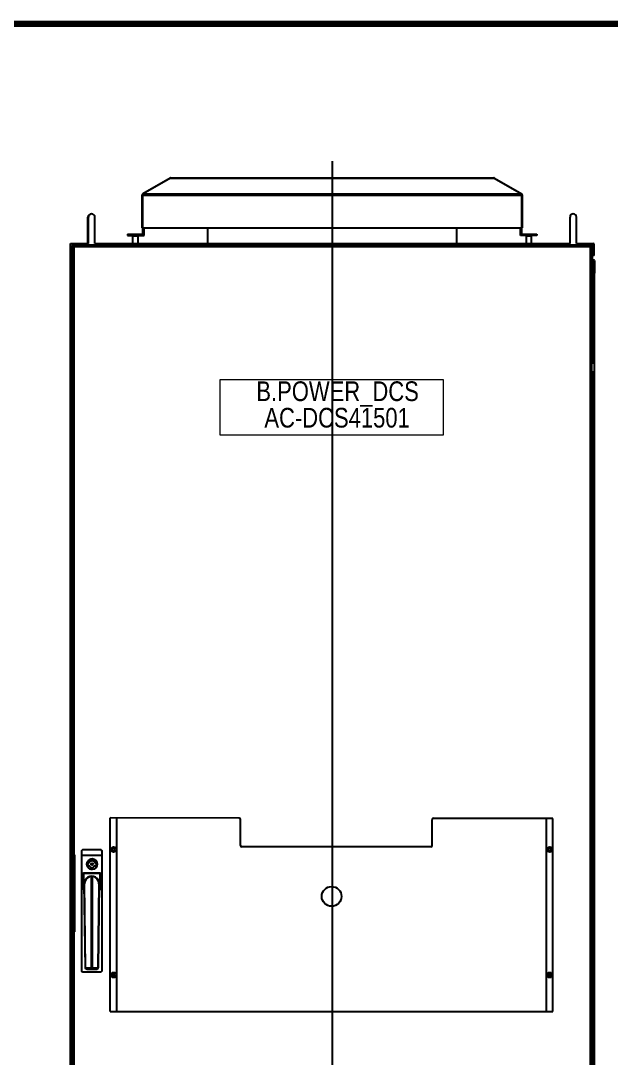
# Model space of a CAD drawing. Extents: x 81437 to 204847, y -54769 to -29444.
# Drawn here: x 83000 to 83900, y -48531 to -46950 of the extents above; entities that cross this region are included whole.
import ezdxf
from ezdxf.enums import TextEntityAlignment as Align
from ezdxf.lldxf.tags import DXFTag

# ---------------------------------------------------------------- set-up
doc = ezdxf.new("R2010")
doc.units = 0
doc.header["$LTSCALE"] = 100
doc.header["$MEASUREMENT"] = 0
doc.layers.add('HLSTK', color=7, linetype='Continuous')
doc.layers.add('t', color=1, linetype='Continuous')
doc.styles.add('HZ', font='arial.ttf', dxfattribs={"width": 0.7})
doc.styles.get("Standard").update_dxf_attribs({"font": ''})
doc.styles.add('微软雅黑', font='')
doc.styles.get('Standard').set_extended_font_data('SimSun')
doc.styles.get('微软雅黑').set_extended_font_data('Microsoft YaHei')
tags = doc.linetypes.add('CENTER', pattern=[2, 1.25, -0.25, 0.25, -0.25]).pattern_tags.tags
tags[10:11] = [DXFTag(74, 4), DXFTag(75, 0), DXFTag(340, '0'), DXFTag(46, 1.0), DXFTag(50, 0.0), DXFTag(44, 0.0), DXFTag(45, 0.0)]
tags[8:9] = [DXFTag(74, 4), DXFTag(75, 0), DXFTag(340, '0'), DXFTag(46, 1.0), DXFTag(50, 0.0), DXFTag(44, 0.0), DXFTag(45, 0.0)]
tags[6:7] = [DXFTag(74, 4), DXFTag(75, 0), DXFTag(340, '0'), DXFTag(46, 1.0), DXFTag(50, 0.0), DXFTag(44, 0.0), DXFTag(45, 0.0)]
tags[4:5] = [DXFTag(74, 4), DXFTag(75, 0), DXFTag(340, '0'), DXFTag(46, 1.0), DXFTag(50, 0.0), DXFTag(44, 0.0), DXFTag(45, 0.0)]
tags = doc.linetypes.add('HIDDEN', pattern=[0.375, 0.25, -0.125]).pattern_tags.tags
tags[6:7] = [DXFTag(74, 4), DXFTag(75, 0), DXFTag(340, '0'), DXFTag(46, 1.0), DXFTag(50, 0.0), DXFTag(44, 0.0), DXFTag(45, 0.0)]
tags[4:5] = [DXFTag(74, 4), DXFTag(75, 0), DXFTag(340, '0'), DXFTag(46, 1.0), DXFTag(50, 0.0), DXFTag(44, 0.0), DXFTag(45, 0.0)]
tags = doc.linetypes.add('HIDDEN2', pattern=[0.1875, 0.125, -0.0625]).pattern_tags.tags
tags[6:7] = [DXFTag(74, 4), DXFTag(75, 0), DXFTag(340, '0'), DXFTag(46, 1.0), DXFTag(50, 0.0), DXFTag(44, 0.0), DXFTag(45, 0.0)]
tags[4:5] = [DXFTag(74, 4), DXFTag(75, 0), DXFTag(340, '0'), DXFTag(46, 1.0), DXFTag(50, 0.0), DXFTag(44, 0.0), DXFTag(45, 0.0)]

# ---------------------------------------------------------------- blocks, each defined once
blk = doc.blocks.new('图框')
at = {"layer": 't', "color": 7, "const_width": 9.62}
blk.add_lwpolyline([(4109.5, -3210.4), (4109.5, -58.9), (-6.2, -58.9), (-6.2, -3210.4)], close=True, dxfattribs=at)
at = {"color": 7, "style": '微软雅黑', "flags": 8}
for tag, p, height in [('DWG.NAME:', (1375.5, -2969.2), 25), ('DWG.NO.:', (3122, -3089.3), 24), ('图纸编号', (3309.2, -3111.3), 24), ('FILENO.:', (3122.5, -3165), 24), ('文档号', (3311.6, -3183), 24)]:
    blk.add_attdef(tag, p, '', height=height, dxfattribs=at)
at = {"color": 7, "style": '微软雅黑', "width": 0.8, "flags": 8}
for tag, p, height in [('PROJECTNAME:', (3119.3, -2971.7), 24), ('PROJECT_NAME', (3324.7, -2969.2), 25)]:
    blk.add_attdef(tag, p, '', height=height, dxfattribs=at)
at = {"color": 7, "style": '微软雅黑', "flags": 8}
for tag, height, width, p in [('RENLIU', 24, 0.7, (692, -3009.2)), ('SHUFENWANG', 24, 0.7, (879.6, -3009.2)), ('FANGHOU', 24, 0.7, (1063.6, -3009.2)), ('DANDANLI', 24, 0.7, (1243.9, -3009.2)), ('#10STATIONONTROLCABINETCOVER', 30, 0.6, (1771.7, -3076)), ('HANGZHOUHOLLYSYSAUTOMATIONCO.,LTD.', 24, 0.7, (2763.9, -3104.6))]:
    blk.add_attdef(tag, text='', height=height, dxfattribs=dict(at, width=width)).set_placement(p, align=Align.MIDDLE)
for tag, p in [('图纸名称:', (1371.6, -3024.8)), ('项目名称', (3272.9, -3045.6))]:
    blk.add_attdef(tag, text='', height=25, dxfattribs=at).set_placement(p, align=Align.BOTTOM_LEFT)
for tag, height, p in [('设计时间', 23, (207.7, -3033.7)), ('刘仁', 23, (692, -3061.1)), ('王姝芬', 23, (879.6, -3061.1)), ('侯方', 23, (1063.6, -3061.1)), ('李丹丹', 23, (1243.9, -3061.1)), ('PAGEXOFX', 24, (3947.6, -3097.9)), ('REV.', 24, (53.2, -3121.9)), ('DATE', 24, (202.7, -3121.9)), ('DESCRIPTION', 24, (445.6, -3121.9)), ('PREPARED', 24, (692, -3121.9)), ('CHECKED', 24, (879.6, -3121.9)), ('SIGNED', 24, (1063.6, -3121.9)), ('APPROVED', 24, (1243.9, -3121.9)), ('图纸名称', 30, (1771.7, -3153.6)), ('第几页共几页', 24, (3947.6, -3172.9))]:
    blk.add_attdef(tag, text='', height=height, dxfattribs=at).set_placement(p, align=Align.MIDDLE)
at = {"color": 7, "flags": 8}
blk.add_attdef('A', text='', height=23, dxfattribs=at).set_placement((53.7, -3033.7), align=Align.MIDDLE)

msp = doc.modelspace()

# ---------------------------------------------------------------- linework, layer by layer
at = {"color": 1, "linetype": 'CENTER'}
msp.add_line((83474.8, -47164.3), (83474.8, -49408.1), dxfattribs=at)
at = {"color": 7, "linetype": 'Continuous'}
for p, q in [((83227.6, -47190), (83185.9, -47214.1)), ((83228.1, -47190), (83186.4, -47214.1)), ((83227.6, -47190), (83227.8, -47190.3)), ((83228.1, -47190), (83721.6, -47190)), ((83228.7, -47189.7), (83721, -47189.7)), ((83721.6, -47190), (83763.2, -47214.1)), ((83722.1, -47190), (83721.9, -47190.3)), ((83722.1, -47190), (83763.7, -47214.1)), ((83185.9, -47214.1), (83186.2, -47214.6)), ((83186.4, -47214.1), (83763.2, -47214.1)), ((83763.7, -47214.1), (83763.4, -47214.6)), ((83184.8, -47265.7), (83184.8, -47216)), ((83184.8, -47216), (83185.8, -47216)), ((83185.8, -47265.7), (83185.8, -47216)), ((83185.8, -47216), (83763.8, -47216)), ((83763.8, -47265.7), (83763.8, -47216)), ((83764.8, -47216), (83763.8, -47216)), ((83764.8, -47265.7), (83764.8, -47216)), ((83102.3, -47289.7), (83102.3, -47249.7)), ((83102.9, -47289.7), (83102.9, -47249.7)), ((83112.9, -47289.7), (83112.9, -47249.7)), ((83837.3, -47289.7), (83837.3, -47249.7)), ((83847.3, -47289.7), (83847.3, -47249.7)), ((83162.8, -47275.7), (83162.8, -47277.7)), ((83162.8, -47275.7), (83185.8, -47275.7)), ((83162.8, -47277.7), (83187.8, -47277.7)), ((83165.8, -47275.7), (83165.8, -47277.7)), ((83171.3, -47277.7), (83170.8, -47278.2)), ((83178.3, -47277.7), (83178.8, -47278.2)), ((83184.8, -47265.7), (83185.8, -47265.7)), ((83185.8, -47275.7), (83185.8, -47265.7)), ((83185.8, -47265.7), (83763.8, -47265.7)), ((83187.8, -47277.7), (83185.8, -47275.7)), ((83187.8, -47277.7), (83187.8, -47265.7)), ((83284.8, -47289.7), (83284.8, -47265.7)), ((83664.8, -47289.7), (83664.8, -47265.7)), ((83761.8, -47277.7), (83761.8, -47265.7)), ((83761.8, -47277.7), (83763.8, -47275.7)), ((83786.8, -47277.7), (83761.8, -47277.7)), ((83763.8, -47275.7), (83763.8, -47265.7)), ((83764.8, -47265.7), (83763.8, -47265.7)), ((83763.8, -47275.7), (83786.8, -47275.7)), ((83771.3, -47277.7), (83770.8, -47278.2)), ((83778.3, -47277.7), (83778.8, -47278.2)), ((83783.8, -47275.7), (83783.8, -47277.7)), ((83786.8, -47275.7), (83786.8, -47277.7)), ((83075.6, -49247.2), (83075.6, -47289.7)), ((83075.6, -47289.7), (83102.9, -47289.7)), ((83077.6, -47292), (83872, -47292)), ((83078.6, -49267.7), (83078.6, -47292.7)), ((83078.6, -47292.7), (83870.6, -47292.7)), ((83080.9, -47292.7), (83080.9, -48221.7)), ((83112.9, -47289.7), (83837.3, -47289.7)), ((83170.8, -47289.7), (83170.8, -47278.2)), ((83170.8, -47278.2), (83178.8, -47278.2)), ((83178.8, -47289.7), (83178.8, -47278.2)), ((83770.8, -47289.7), (83770.8, -47278.2)), ((83770.8, -47278.2), (83778.8, -47278.2)), ((83778.8, -47289.7), (83778.8, -47278.2)), ((83847.3, -47289.7), (83872, -47289.7)), ((83868.3, -49267.7), (83868.3, -47292.7)), ((83870.6, -49267.7), (83870.6, -47292.7)), ((83872, -47308.2), (83872, -47289.7)), ((83872.3, -47308.2), (83872.3, -47292)), ((83874.3, -47292), (83872.3, -47292)), ((83874.3, -47308.2), (83874.3, -47292)), ((83868.3, -47295), (83080.9, -47295)), ((83872, -47308.2), (83870.6, -47308.2)), ((83871.6, -47332.8), (83871.6, -47308.2)), ((83874.3, -47308.2), (83872.3, -47308.2)), ((83872.2, -47332.3), (83872.2, -47316.4)), ((83872.2, -47316.4), (83872.6, -47316.4)), ((83872.6, -47315.7), (83872.6, -47335.2)), ((83872.6, -47315.7), (83874.6, -47315.7)), ((83874.6, -47315.7), (83874.6, -47335.2)), ((83870.6, -47332.8), (83871.7, -47332.8)), ((83872.6, -47334), (83870.6, -47334)), ((83870.6, -47335.2), (83871.7, -47335.2)), ((83871.7, -47332.8), (83871.7, -47334)), ((83871.7, -47473.2), (83871.7, -47335.2)), ((83872.2, -47335.2), (83871.7, -47335.2)), ((83872.2, -47332.3), (83872.6, -47332.3)), ((83872.2, -47335.2), (83872.2, -47473.2)), ((83872.2, -47335.2), (83874.6, -47335.2)), ((83874.6, -49247.2), (83874.6, -47335.2)), ((83871.7, -48373.2), (83871.7, -47484.2)), ((83872.2, -47484.2), (83872.2, -48373.2)), ((83078, -47534.2), (83078, -48373.2)), ((83080.9, -48221.7), (83080.9, -49267.7)), ((83081.6, -48221.7), (83081.6, -48338.7)), ((83075, -48373.2), (83077.4, -48373.2)), ((83075, -48384.2), (83077.4, -48384.2)), ((83076.2, -48373.2), (83076.2, -48384.2)), ((83077, -48384.2), (83077, -48373.2)), ((83077.6, -48373.2), (83077.6, -48384.2)), ((83077.6, -48373.2), (83078, -48373.2)), ((83077.6, -48384.2), (83078, -48384.2)), ((83078, -48384.2), (83078, -49073.2)), ((83870.7, -48373.2), (83869.3, -48373.2)), ((83870.7, -48384.2), (83869.3, -48384.2)), ((83871.2, -48373.2), (83869.8, -48373.2)), ((83871.2, -48384.2), (83869.8, -48384.2)), ((83871.4, -48373.2), (83870, -48373.2)), ((83871.4, -48384.2), (83870, -48384.2)), ((83871.9, -48373.2), (83870.5, -48373.2)), ((83871.9, -48384.2), (83870.5, -48384.2)), ((83872, -48373.2), (83870.6, -48373.2)), ((83872, -48373.2), (83870.6, -48373.2)), ((83872, -48384.2), (83870.6, -48384.2)), ((83872, -48384.2), (83870.6, -48384.2)), ((83870.7, -48384.2), (83870.7, -48373.2)), ((83870.9, -48373.2), (83873.3, -48373.2)), ((83870.9, -48384.2), (83873.3, -48384.2)), ((83872.5, -48373.2), (83871.1, -48373.2)), ((83872.5, -48373.2), (83871.1, -48373.2)), ((83872.5, -48384.2), (83871.1, -48384.2)), ((83872.5, -48384.2), (83871.1, -48384.2)), ((83871.2, -48384.2), (83871.2, -48373.2)), ((83872.7, -48373.2), (83871.3, -48373.2)), ((83871.3, -48373.2), (83871.3, -48384.2)), ((83872.7, -48384.2), (83871.3, -48384.2)), ((83871.4, -48384.2), (83871.4, -48373.2)), ((83871.6, -48373.2), (83874, -48373.2)), ((83871.6, -48384.2), (83874, -48384.2)), ((83871.7, -49073.2), (83871.7, -48384.2)), ((83873.2, -48373.2), (83871.8, -48373.2)), ((83871.8, -48373.2), (83871.8, -48384.2)), ((83873.2, -48384.2), (83871.8, -48384.2)), ((83871.9, -48384.2), (83871.9, -48373.2)), ((83872, -48384.2), (83872, -48373.2)), ((83872, -48373.2), (83872, -48384.2)), ((83872, -48384.2), (83872, -48373.2)), ((83872.1, -48384.2), (83872.1, -48373.2)), ((83872.2, -48373.2), (83874.6, -48373.2)), ((83872.2, -48373.2), (83874.6, -48373.2)), ((83872.2, -48384.2), (83874.6, -48384.2)), ((83872.2, -48384.2), (83872.2, -49073.2)), ((83872.2, -48384.2), (83874.6, -48384.2)), ((83872.5, -48384.2), (83872.5, -48373.2)), ((83872.5, -48373.2), (83872.5, -48384.2)), ((83872.5, -48384.2), (83872.5, -48373.2)), ((83872.6, -48373.2), (83872.6, -48384.2)), ((83872.6, -48373.2), (83872.6, -48384.2)), ((83872.6, -48384.2), (83872.6, -48373.2)), ((83872.7, -48384.2), (83872.7, -48373.2)), ((83872.8, -48384.2), (83872.8, -48373.2)), ((83872.9, -48373.2), (83875.3, -48373.2)), ((83872.9, -48384.2), (83875.3, -48384.2)), ((83873.1, -48373.2), (83873.1, -48384.2)), ((83873.1, -48373.2), (83873.1, -48384.2)), ((83873.2, -48384.2), (83873.2, -48373.2)), ((83873.3, -48373.2), (83873.3, -48384.2)), ((83873.3, -48384.2), (83873.3, -48373.2)), ((83873.4, -48384.2), (83873.4, -48373.2)), ((83873.4, -48384.2), (83873.4, -48373.2)), ((83873.8, -48373.2), (83873.8, -48384.2)), ((83873.9, -48384.2), (83873.9, -48373.2)), ((83873.9, -48384.2), (83873.9, -48373.2)), ((83874.1, -48384.2), (83874.1, -48373.2)), ((83874.6, -48384.2), (83874.6, -48373.2))]:
    msp.add_line(p, q, dxfattribs=at)
at = {"linetype": 'HIDDEN'}
for p, q in [((83333, -48165.6), (83136.3, -48165.2)), ((83335, -48207.5), (83335, -48167.6)), ((83627.3, -48207.5), (83627.3, -48167.6)), ((83625.3, -48209.5), (83337, -48209.5))]:
    msp.add_line(p, q, dxfattribs=at)
at = {"color": 7, "linetype": 'HIDDEN'}
for p, q in [((83136.3, -48460.1), (83136.3, -48165.2)), ((83146.3, -48460.1), (83146.3, -48165.2)), ((83801.3, -48460.1), (83801.3, -48166.1)), ((83811.3, -48460.1), (83811.3, -48166.1)), ((83136.3, -48460.1), (83811.3, -48460.1))]:
    msp.add_line(p, q, dxfattribs=at)
at = {"color": 0, "linetype": 'HIDDEN'}
msp.add_line((83629.3, -48165.6), (83811.3, -48165.6), dxfattribs=at)
for p, q in [((83092.7, -48221.8), (83123.4, -48221.8)), ((83092.7, -48249.6), (83123.4, -48249.6))]:
    msp.add_line(p, q)
at = {"color": 4, "linetype": 'Continuous'}
for p, q in [((83101.6, -48234.2), (83101.5, -48237.2)), ((83101.5, -48237.2), (83103.8, -48237.2)), ((83103.8, -48234.2), (83101.6, -48234.2)), ((83115.6, -48234.4), (83113.3, -48234.3)), ((83113.3, -48237.3), (83115.5, -48237.4)), ((83115.5, -48237.4), (83115.6, -48234.4))]:
    msp.add_line(p, q, dxfattribs=at)
at = {"lineweight": -3}
for p, q in [((83107.4, -48254.3), (83107.4, -48396.1)), ((83108.7, -48254.3), (83108.7, -48396.1)), ((83095.4, -48273.9), (83092.7, -48273.9)), ((83120.7, -48273.9), (83123.4, -48273.9)), ((83098.7, -48393.5), (83107.4, -48393.5)), ((83108.7, -48393.5), (83117.3, -48393.5))]:
    msp.add_line(p, q, dxfattribs=at)
at = {"color": 3, "linetype": 'Continuous'}
for p, q in [((83871.4, -48373.2), (83873.8, -48373.2)), ((83871.4, -48384.2), (83873.8, -48384.2)), ((83872.1, -48373.2), (83874.5, -48373.2)), ((83872.1, -48384.2), (83874.5, -48384.2)), ((83872.7, -48373.2), (83875.1, -48373.2)), ((83872.7, -48373.2), (83875.1, -48373.2)), ((83872.7, -48384.2), (83875.1, -48384.2)), ((83872.7, -48384.2), (83875.1, -48384.2)), ((83873.4, -48373.2), (83875.8, -48373.2)), ((83873.4, -48384.2), (83875.8, -48384.2))]:
    msp.add_line(p, q, dxfattribs=at)
at = {"lineweight": 20}
msp.add_lwpolyline([(83303.7, -47497.1), (83643.7, -47497.1), (83643.7, -47582.1), (83303.7, -47582.1)], close=True, dxfattribs=at)
msp.add_lwpolyline([(83095.3, -48213.4), (83120.8, -48213.4, -0.414214), (83123.4, -48216), (83123.4, -48397.9, -0.414214), (83120.8, -48400.5), (83095.3, -48400.5, -0.414214), (83092.7, -48397.9), (83092.7, -48216, -0.414214)], format="xyb", close=True)
at = {"lineweight": -3}
msp.add_lwpolyline([(83120.7, -48273.9), (83120.7, -48249.6), (83095.4, -48249.6), (83095.4, -48273.9)], dxfattribs=at)
for points in [[(83119.4, -48265.2), (83117.7, -48393.5, -0.40988), (83115.1, -48396.1), (83100.9, -48396.1, -0.40988), (83098.3, -48393.5), (83096.7, -48265.2)], [(83107.4, -48395.7), (83100.9, -48395.7, -0.40988), (83098.7, -48393.5), (83097.1, -48265.2)], [(83119, -48265.2), (83117.3, -48393.5, -0.40988), (83115.1, -48395.7), (83108.7, -48395.7)]]:
    msp.add_lwpolyline(points, format="xyb", dxfattribs=at)
at = {"color": 7, "linetype": 'HIDDEN'}
for centre, radius in [((83141.4, -48213.4), 4), ((83806.3, -48213.4), 4), ((83141.4, -48213.4), 2), ((83806.3, -48213.4), 2), ((83141.4, -48404.6), 4), ((83806.3, -48404.6), 4), ((83141.4, -48404.6), 2), ((83806.3, -48404.6), 2)]:
    msp.add_circle(centre, radius, dxfattribs=at)
at = {"color": 4, "linetype": 'Continuous'}
for radius in [8, 1.6]:
    msp.add_circle((83108.5, -48235.8), radius, dxfattribs=at)
at = {"linetype": 'HIDDEN2'}
msp.add_circle((83473.8, -48284.8), 15, dxfattribs=at)
at = {"color": 7, "linetype": 'Continuous'}
for centre, radius, start, end in [((83228.7, -47191.9), 2.2, 90, 120), ((83721, -47191.9), 2.2, 60, 90), ((83187, -47216), 2.2, 120, 180), ((83762.6, -47216), 2.2, 0, 60), ((83213.1, -47222.8), 28.1, 164.5161, 164.989), ((83736.6, -47222.8), 28.1, 15.011, 15.4839), ((83107.3, -47249.7), 5, 86.537, 180), ((83107.9, -47249.7), 5, 0, 180), ((83842.3, -47249.7), 5, 0, 180), ((83872, -47292), 2.3, 0, 90), ((83872, -47292), 0.3, 0, 90), ((83873.4, -47316.4), 1.2, 32.7273, 180), ((83871.7, -47332.3), 0.5, 270, 0), ((83871.7, -47332.3), 1.7, 270, 302.2595)]:
    msp.add_arc(centre, radius, start, end, dxfattribs=at)
at = {"linetype": 'HIDDEN'}
for centre, start, end in [((83333, -48167.6), 0, 90), ((83629.3, -48167.6), 90, 180), ((83337, -48207.5), 180, 270), ((83625.3, -48207.5), 270, 0)]:
    msp.add_arc(centre, 2, start, end, dxfattribs=at)
at = {"color": 4, "linetype": 'Continuous'}
for radius, start, end in [(8, 89.4964, 270), (5, 16.954, 162.0388), (5, 196.954, 342.0388), (8, 0, 89.4964)]:
    msp.add_arc((83108.5, -48235.8), radius, start, end, dxfattribs=at)
at = {"lineweight": -3}
for radius in [11.3, 10.9]:
    msp.add_arc((83108, -48265.2), radius, 358.302, 181.698, dxfattribs=at)
at = {"color": 7, "linetype": 'Continuous'}
for points, start_tangent, end_tangent in [([(83228.1, -47190), (83228.3, -47189.9)], (0.721412, 0.692506), (0.835895, 0.548889)), ([(83228.3, -47189.9), (83228.5, -47189.8)], (0.835895, 0.548889), (0.949224, 0.3146)), ([(83228.5, -47189.8), (83228.7, -47189.7)], (0.949224, 0.3146), (1, 0)), ([(83721.2, -47189.8), (83721, -47189.7)], (-0.949224, 0.3146), (-1, 0)), ([(83721.4, -47189.9), (83721.2, -47189.8)], (-0.835895, 0.548889), (-0.949224, 0.3146)), ([(83721.6, -47190), (83721.4, -47189.9)], (-0.721412, 0.692506), (-0.835895, 0.548889)), ([(83186.2, -47214.6), (83186, -47215.3)], (-0.319262, -0.947666), (-0.267211, -0.963638)), ([(83186.4, -47214.1), (83186.2, -47214.6)], (-0.461961, -0.8869), (-0.319262, -0.947666)), ([(83763.2, -47214.1), (83763.4, -47214.6)], (0.461961, -0.8869), (0.319262, -0.947666)), ([(83763.4, -47214.6), (83763.6, -47215.3)], (0.319262, -0.947666), (0.267211, -0.963638)), ([(83186, -47215.5), (83185.8, -47216)], (-0.259249, -0.96581), (-0.252028, -0.96772)), ([(83763.7, -47215.5), (83763.8, -47216)], (0.259249, -0.96581), (0.252028, -0.96772))]:
    msp.add_spline(points, degree=3, dxfattribs=dict(at, start_tangent=start_tangent, end_tangent=end_tangent))

# ---------------------------------------------------------------- block references
at = {"color": 1}
msp.add_blockref('图框', (81560.7, -46896.2), dxfattribs=at)

# ---------------------------------------------------------------- texts
at = {"layer": 'HLSTK', "color": 7, "style": 'HZ', "width": 0.8}
for s, p in [('B.POWER_DCS', (83482.9, -47529.9)), ('AC-DCS41501', (83482.1, -47570.3))]:
    msp.add_text(s, height=30, dxfattribs=at).set_placement(p, align=Align.CENTER)

doc.saveas('drawing.dxf')
